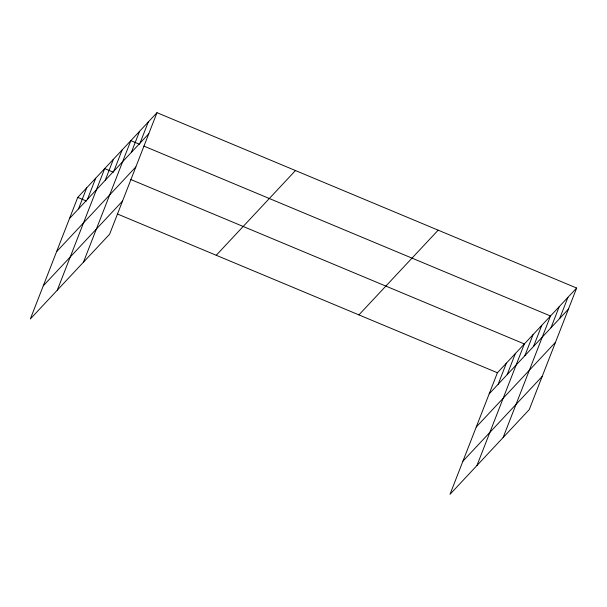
<?xml version="1.0" encoding="UTF-8"?>
<svg xmlns="http://www.w3.org/2000/svg" width="607" height="607" viewBox="0 0 607 607"><rect width="100%" height="100%" fill="white"/><g stroke="black" fill="none" stroke-linecap="round" stroke-linejoin="round"><path stroke-width="0.91" d="M156.993 112.682L77.742 197.404L30.35 318.963L109.601 234.241L156.993 112.682L576.65 288.037L529.258 409.596L450.007 494.318L497.399 372.759L576.65 288.037M78.5 208.899L86.725 187.806M87.484 199.293L95.709 178.2M57.293 290.154L104.685 168.602L113.395 172.236M105.186 180.37L113.403 159.277M113.904 171.053L122.121 149.959M83.447 262.194L130.839 140.642L139.549 144.276M131.332 152.41L139.557 131.317M140.05 143.093L148.275 121.999M498.157 384.254L506.382 363.161M507.141 374.648L515.366 353.555M476.95 465.516L524.342 343.957L130.816 179.52M524.843 355.725L533.06 334.639M533.561 346.407L541.778 325.314M503.104 437.556L550.496 315.997L143.905 146.097M550.989 327.765L559.214 306.679M559.707 318.447L567.932 297.354M69.517 218.497L148.768 133.768M56.595 251.655L135.847 166.925M43.279 285.814L122.523 201.084M216.229 255.274L295.48 170.544M358.912 314.896L438.163 230.167M489.174 393.852L568.425 309.13M476.252 427.009L555.504 342.28M462.936 461.168L542.18 376.439M77.742 197.404L86.452 201.046M117.811 214.15L497.399 372.759"/></g></svg>
